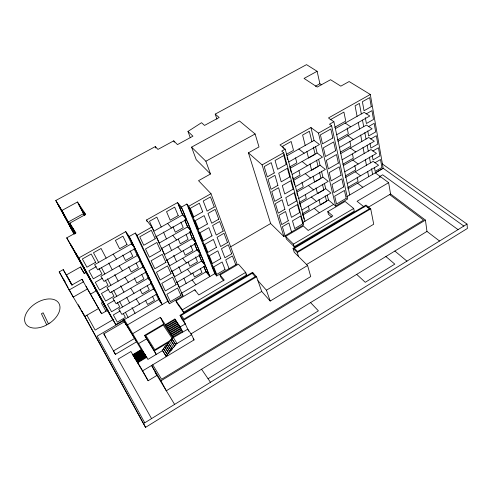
<?xml version="1.0" encoding="UTF-8"?>
<svg xmlns="http://www.w3.org/2000/svg" width="492" height="492" viewBox="0 0 492 492"><rect width="100%" height="100%" fill="white"/><g stroke="black" fill="none" stroke-linecap="round" stroke-linejoin="round"><path stroke-width="0.74" d="M190.312 137.76L187.969 131.438L201.529 122.699L204.537 125.429L219.155 117.49L215.225 114.107L306.528 64.643L317.125 71.291L319.892 83.738L321.534 84.802M81.143 309.929L145.552 427.357L467.4 228.448L467.013 224.088L382.259 163.885M208.048 378.735L318.398 310.846L310.563 302.586M143.344 423.673L467.013 224.088M375.255 172.852L388.637 182.667L390.574 194.002L425.426 220.09L426.964 231.412L166.314 390.777L160.964 380.814L151.61 365.458L156.966 375.402L148.166 380.734L130.927 351.516L118.105 359.142L151.561 418.606M160.964 380.814L425.426 220.09M177.04 343.484L165.343 324.671L174.82 319.05L180.25 326.86L185.299 323.957L181.806 319.013L180.06 315.286L252.562 272.316L256.553 276.775L261.713 291.442L270.182 301.049L310.741 276.559L307.58 265.502L294.216 252.242L293.054 248.312L366.005 205.078L370.71 208.829L373.723 224.211L306.276 264.696M167.028 343.994L167.305 344.548L164.728 346.805L165.011 347.358L163.418 348.311L163.799 349.056L162.206 350.009L166.345 356.589L166.013 355.95L167.618 354.984L167.237 354.24L168.842 353.274L168.565 352.721L170.004 351.854L169.722 351.306L171.161 350.439L167.028 343.994L168.455 343.139L168.178 342.586L172.323 349.025L170.884 349.886M148.166 380.734L142.668 370.839L194.045 339.917L191.634 334.726L187.747 329.209L171.696 338.496L175.878 344.904L174.439 345.765L174.715 346.325L172.046 348.471M137.52 362.149L146.339 356.866M135.374 358.729L144.058 353.545L144.986 355.021L144.377 354.012L135.675 359.209L138.129 363.182L137.834 362.647L146.671 357.352L146.96 357.893M162.538 350.648L147.926 359.412L124.341 319.579M190.822 334L261.713 291.442M175.878 344.904L175.607 344.345L191.634 334.726M270.182 301.049L266.43 290.194L307.58 265.502M170.958 333.927L180.466 328.25L174.82 319.05M141.536 349.873L133.006 354.96L133.879 356.411L142.471 351.233L142.754 351.762M171.228 334.486L180.736 328.816L180.466 328.25M134.175 356.823L142.785 351.694L144.34 354.08L144.058 353.545M134.476 357.297L143.098 352.149M171.899 335.476L181.419 329.794L180.736 328.816M135.072 358.25L143.732 353.078M172.175 336.036L181.683 330.36L181.419 329.794M136.284 360.181L145.023 354.953L146.296 356.928L146.007 356.386L137.207 361.651M174.715 346.325L170.546 339.911L171.972 339.056M136.591 360.667L145.349 355.427L145.97 356.448M172.016 339.474L154.814 349.763L145.798 335.439L163.276 325.083L172.225 338.453M132.877 333.57L160.398 317.328L163.719 324.043L144.617 335.359L156.222 354.437L154.347 350.864L169.605 341.737L169.396 341.319L170.822 340.464M145.675 355.907L136.899 361.159L137.815 362.684M167.483 328.305L176.966 322.672M168.141 329.283L177.637 323.638M188.651 331.153L183.559 320.218L256.553 276.775M293.054 248.312L297.309 252.519L370.71 208.829M168.418 329.849L177.901 324.203M169.076 330.827L178.578 325.175M169.353 331.393L178.848 325.741M170.017 332.377L179.525 326.713M170.293 332.936L179.789 327.278M133.295 355.421L141.844 350.322L143.067 352.223M142.157 350.778L133.59 355.888L135.97 359.744L134.771 357.776L143.418 352.61L144.021 353.613M220.041 274.979L224.217 279.997L198.817 294.985L194.844 289.794L175.976 300.889L177.126 303.367L183.541 312.297L246.621 274.923L245.692 272.365L238.448 264.155L220.041 274.979L221.037 277.506L223.823 280.852M327.783 211.628L332.776 215.939L308.164 230.459L303.355 225.994L285.618 236.418L286.405 239.014L294.241 246.713L354.246 211.166L353.674 208.491L345.089 201.456L327.783 211.628L328.428 214.266L331.749 217.144M115.411 354.351L136.548 341.823L134.685 338.379L124.531 321.7L103.806 333.834L115.411 354.351L113.437 350.95L134.685 338.379M165.62 325.23L175.084 319.615M166.271 326.202L175.755 320.575M166.548 326.768L176.025 321.141M138.375 343.736L146.487 338.92M367.954 207.433L390.574 194.002M167.206 327.746L176.696 322.106M388.637 182.667L357.063 201.296L364.123 206.96M183.541 312.297L182.391 309.812L245.692 272.365M285.618 236.418L293.472 244.1L353.674 208.491M75.885 232.79L66.721 237.864L78.714 258.011L125.749 231.634L129.218 236.468L135.325 233.03L167.729 301.276L169.457 303.724L182.963 295.784L151.85 227.033L146.419 220.041L177.557 202.581L181.462 207.07L209.875 276.547L206.031 271.812L203.817 266.418M181.462 207.07L186.831 204.051L214.783 273.669L216.683 275.969L237.021 264.013L210.994 193.7L198.534 180.675L210.502 173.996L205.871 161.235L191.56 147.139L239.426 120.934L255.102 133.978L259.001 146.936L248.423 152.84L270.643 223.54L283.841 236.498L303.662 224.85L283.7 152.729L281.725 151.105L285.2 149.15L304.966 221.228M327.242 195.053L328.435 199.998L335.636 206.056L347.684 198.977L331.596 125.731L329.474 124.236L333.896 121.745L349.732 194.955M379.406 176.696L382.653 174.789L458.034 229.623M127.557 324.849L167.729 301.276M181.191 293.38L214.783 273.669M303.047 222.353L333.656 204.389M346.829 196.659L380.648 176.806M176.351 282.703L205.453 265.735L201.597 261.031L199.039 254.801M113.332 319.486L95.134 330.101L86.924 315.224M301.879 209.992L330.968 193.03L325.704 188.688L324.48 183.614M347.26 183.528L378.588 165.263L373.145 161.358L345.335 177.514M302.168 213.86L309.29 209.697L308.349 206.166M347.844 187.397L358.059 181.431L357.18 177.12M302.562 215.127L328.435 199.998M66.721 237.864L103.425 303.681L115.78 324.585L158.676 299.505L155.989 293.884M206.031 271.812L179.389 287.389L176.991 282.101M347.807 188.903L383.151 168.233L370.316 94.476L349.129 81.543L340.815 86.149L330.575 79.722L317.229 87.059L304.05 78.419L317.125 71.291M375.445 172.846L383.213 168.307L463.833 226.049M300.138 203.54L325.704 188.688M153.553 288.939L118.707 309.191L121.918 314.431L157.04 293.958L153.553 288.939L150.675 282.931M201.597 261.031L174.568 276.732L171.8 270.618M120.239 310.938L113.326 314.96L117.287 322.125L125.374 317.401L123.258 313.478M374.953 162.76L380.525 159.519L381.921 167.489L375.175 171.431L374.51 167.815M230.816 246.713L270.643 223.54M171.376 271.732L200.914 254.628L197.046 249.961L194.414 243.565M298.718 198.454L328.207 181.376L322.906 177.089L321.467 171.136M344.726 171.806L376.478 153.418L370.98 149.568L343.275 165.558M98.578 308.49L84.729 316.491L69.083 290.009L59.2 271.873L63.228 269.61L71.795 285.065L81.986 279.284L101.598 313.718L107.896 310.071M299.075 202.624L306.295 198.43L305.335 194.807M345.372 175.976L355.722 169.968L354.818 165.546M103.332 301.879L101.389 302.998L105.971 311.184M296.571 190.712L303.226 186.874L301.959 182.102M342.832 164.26L353.324 158.209L352.475 154.051M296.842 192.132L322.906 177.089M197.046 249.961L169.617 265.791L167.089 260.207M114.488 300.317L107.471 304.37L111.543 311.731L119.747 306.965L117.213 302.266M372.819 151.019L378.465 147.76L379.898 155.927L373.059 159.9L372.241 155.454M172.772 336.928L182.391 331.38L181.683 330.36M108.578 289.401L101.45 293.49L105.639 301.055L113.966 296.245L111.579 291.817M370.63 138.984L376.349 135.7L377.819 144.082L370.894 148.08L369.996 143.197M166.265 260.465L196.246 243.226L192.366 238.589L189.543 231.726M295.477 186.616L325.378 169.414L320.034 165.189L318.644 159.439M342.124 159.783L374.307 141.266L368.76 137.477L340.685 153.578M86.008 286.381L90.491 294.13L96.955 290.428M293.22 178.934L300.071 175.011L298.958 170.816M340.224 152.243L350.864 146.149L349.849 141.173M293.607 180.33L320.034 165.189M142.889 266.959L106.973 287.543L110.165 292.734L146.37 271.91L142.889 266.959L139.617 260.225M192.366 238.589L164.531 254.548L161.524 247.894M102.502 278.183L95.27 282.303L99.569 290.083L108.031 285.237L105.227 280.034M368.385 126.641L374.184 123.332L375.691 131.93L368.668 135.952L367.752 130.946M87.49 288.945L73.253 297.07L68.843 288.982M161.019 248.891L191.456 231.504L187.569 226.917L184.66 219.856M292.143 174.463L322.469 157.139L317.082 152.975L315.477 146.333M339.455 147.44L372.087 128.799L366.485 125.079L338.022 141.278M69.083 290.009L83.462 281.842L81.986 279.284M289.259 167.151L296.836 162.84L295.501 157.809M337.426 139.98L348.336 133.775L347.143 127.938M290.286 168.221L317.082 152.975M137.329 255.508L100.86 276.264L104.04 281.43L140.81 260.428L137.329 255.508L134.088 248.755M187.569 226.917L159.31 242.999L156.216 236.154M84.206 273.324L86.1 272.248M86.192 272.402L84.298 273.472L80.485 267.002L66.389 274.948L71.973 285.022M96.26 266.646L88.911 270.803L93.332 278.798L101.924 273.915L99.04 268.564M366.079 113.966L371.958 110.639L373.508 119.464L366.386 123.51L365.31 117.643M155.62 236.984L186.53 219.457L182.63 214.918L177.557 202.581M288.718 161.979L319.486 144.531L314.056 140.435L310.944 127.551L279.991 144.912L285.2 149.15M336.712 134.765L369.799 116.001L364.148 112.348L335.286 128.658M135.325 233.03L137.047 235.379L151.85 227.033M186.831 204.051L188.762 206.234L210.994 193.7M248.423 152.84L262.101 164.9L283.7 152.729M310.944 127.551L318.496 133.117L331.596 125.731M286.467 154.316L293.515 150.337L291.166 141.487L282.746 146.21L283.355 148.418M334.683 127.323L345.747 121.075L343.908 112.084L330.107 119.833M286.873 155.792L314.056 140.435M182.63 214.918L153.941 231.129L149.482 221.277L156.862 217.132L161.222 227.009M370.316 94.476L328.453 117.957L333.896 121.745M205.871 161.235L255.102 133.978M75.264 233.196L69.796 223.147L85.682 214.407L77.465 201.997L61.943 210.465L55.781 200.508L155.306 146.585L157.938 149.414L173.744 140.829L177.471 144.599L192.932 136.179L187.969 131.438M315.378 86.223L319.892 83.738M345.218 123.043L350.722 126.819M347.813 135.706L353.268 139.543M350.341 148.037L355.753 151.942M352.807 160.06L358.17 164.02M389.621 194.568L423.624 220.09L161.591 379.252L152.741 364.775M355.212 171.776L360.525 175.792M426.964 231.412L439.547 241.025M357.555 183.202L362.825 187.274M298.865 149.014L304.173 153.215M302.106 161.493L307.371 165.767M283.497 154.47L284.382 155.208M305.261 173.651L310.489 177.981M394.848 251.049L406.946 261.129M285.957 163.344L286.842 164.088M308.336 185.496L313.527 189.881M385.894 256.523L394.799 264.13L365.261 282.303L356.7 274.376M311.338 197.04L316.485 201.474M314.259 208.288L319.369 212.772M210.502 173.996L196.234 159.685L191.56 147.139M257.913 280.643L266.43 290.194M189.721 208.633L188.602 207.366L192.046 215.951L193.165 217.236M245.656 273.829L246.621 274.923M194.678 221.006L193.553 219.721L196.905 228.073L198.024 229.37M199.494 233.036L198.374 231.732L201.634 239.862L202.747 241.166M185.533 219.506L187.341 221.628L190.847 230.188L187.224 225.914L184.887 220.232M204.18 244.733L203.061 243.423L206.234 251.332L207.347 252.654M190.435 231.468L192.243 233.608L195.65 241.935L192.04 237.624L189.764 232.095M208.737 256.123L207.624 254.801L210.717 262.5L211.824 263.829M195.207 243.103L197.015 245.262L200.33 253.368L196.726 249.026L194.512 243.638M213.177 267.211L212.07 265.877L215.078 273.38L216.179 274.714M199.857 254.432L201.652 256.609L204.881 264.499L201.29 260.12L199.131 254.881M204.826 266.012L206.173 267.654L209.315 275.342L205.736 270.932L204.02 266.756M167.643 223.38L171.419 228.024M172.809 235.317L176.579 240.004M177.827 246.929L181.591 251.652M182.717 258.226L186.474 262.992M187.477 269.235L191.222 274.026M192.114 279.948L195.853 284.776M181.634 293.982L182.963 295.784M175.976 300.889L182.391 309.812M126.998 234.137L130.232 238.645L134.408 247.279L131.173 242.74M134.058 247.882L136.081 250.729L140.14 259.118L136.899 254.542M180.06 315.286L183.559 320.218M138.929 258.46L139.74 259.61M140.546 260.754L145.712 270.631L142.471 266.024M193.184 338.687L194.045 339.917M144.857 270.434L147.292 273.896L151.136 281.836L147.889 277.193M150.238 281.522L152.674 285.009L156.413 292.734L153.166 288.072M156.69 294.075L161.548 303.349L158.301 298.656M158.676 299.505L162.163 304.542L129.218 236.468M201.56 369.234L210.471 382.284M160.398 317.328L165.343 324.671M163.719 324.043L173.03 337.918M171.696 338.496L175.607 344.345M170.546 339.911L174.439 345.765M113.191 254.149L116.512 259.155M85.424 214.494L83.449 211.511L85.202 214.875M169.396 341.319L173.485 347.604M119.187 265.834L122.52 270.877M84.679 215.336L83.542 213.608L68.247 222.009L75.436 233.651M125.017 277.199L128.357 282.273M168.455 343.139L172.323 349.025M130.694 288.257L134.033 293.361M167.305 344.548L171.161 350.439M136.216 299.019L139.562 304.148M165.878 345.402L169.722 351.306M166.155 345.95L170.004 351.854M164.728 346.805L168.565 352.721M165.011 347.358L168.842 353.274M163.418 348.311L167.237 354.24M163.799 349.056L167.618 354.984M162.206 350.009L166.013 355.95M144.617 335.359L154.347 350.864M69.796 223.147L75.793 232.845M62.89 212.255L61.088 209.34L67.367 220.453M69.157 223.737L67.343 220.791L73.517 231.726M74.532 233.737L73.431 231.953L74.495 233.897M124.445 321.768L123.72 320.587L97.133 336.141L144.759 422.8M143.221 352.795L123.111 319.591M143.996 354.068L145.158 355.98M155.109 372.346L174.598 404.399M137.834 362.647L142.668 370.839M59.2 271.873L63.327 278.866M65.221 282.076L63.702 279.505L65.165 282.236M63.228 269.61L72.189 284.973M103.806 333.834L105.768 337.217M90.491 294.13L101.598 313.718M80.485 267.002L83.855 273.017M101.327 299.659L105.399 306.965M136.887 361.202L135.976 359.695L144.697 354.48L145.312 355.495L145.023 354.953M133.879 356.356L134.771 357.825M133.172 355.316L132.797 354.646L141.309 349.572L141.899 350.55M78.714 258.011L115.78 324.585M106.789 308.718L100.497 297.642L112.557 319.074M106.37 308.183L110.454 315.513M101.69 300.102L95.473 289.161L107.447 310.421M73.769 233.362L69.544 225.631L74.151 233.694M55.781 200.508L74.151 234.112M82.115 311.418L82.853 312.771M83.591 314.117L145.552 427.357M78.271 304.677L80.424 308.613M75.706 233.762L72.139 227.212L75.774 233.485M61.943 210.465L74.384 233.257M65.897 283.589L68.105 287.629M124.531 321.7L126.395 325.12M123.252 319.486L125.675 323.945M142.785 351.694L143.387 352.684M141.844 350.322L142.44 351.306M98.634 262.377L93.468 252.74L101.075 248.466L106.143 258.134M101.266 267.297L104.851 273.995M107.416 278.779L110.903 285.286M113.738 290.575L116.795 296.276M119.679 301.664L122.52 306.971M125.331 312.211L128.098 317.383M83.911 214.168L79.015 204.813L84.815 214.979M77.465 201.997L84.237 214.936M108.732 263.072L112.25 269.788M114.765 274.585L118.185 281.117M120.632 285.784L123.959 292.137M126.813 297.586L129.587 302.869M132.016 307.512L135.06 313.312M122.779 255.108L125.491 260.508L132.815 256.344L130.152 250.926M128.596 266.689L131.235 271.941L138.443 267.814L136.179 263.202M134.255 277.955L136.825 283.066L143.922 278.97L141.721 274.487M140.22 289.825L142.262 293.896L149.26 289.831L147.256 285.747M145.564 300.471L147.557 304.437L154.451 300.409L152.502 296.43M125.749 231.634L132.256 245.047M145.331 271.916L148.947 279.456M48.456 323.908L43.118 312.789L41.433 313.755L46.734 324.892M137.047 235.379L169.457 303.724M180.25 326.86L182.735 332.1M146.419 220.041L147.04 221.394M163.455 232.052L166.487 238.915M168.947 244.487L171.597 250.496M173.707 255.274L176.579 261.769M178.737 266.652L181.425 272.746M183.823 278.171L186.148 283.435M194.844 289.794L195.385 291.043M172.944 226.671L175.306 232.181L183.245 227.667L180.945 222.138M178.288 239.155L180.293 243.841L188.116 239.364L186.16 234.659M183.202 250.631L185.152 255.194L192.864 250.748L190.681 245.514M188.104 262.088L189.881 266.246L197.483 261.836L195.453 256.972M192.759 272.962L194.494 277.008L201.978 272.636L200.287 268.57M155.306 146.585L155.89 148.006M188.762 206.234L216.683 275.969M173.744 140.829L174.291 142.231M229.069 268.687L225.705 259.887L232.452 255.938L235.742 264.77M252.562 272.316L253.017 273.601M215.225 114.107L216.929 119.162M262.101 164.9L283.841 236.498M285.083 235.766L282.365 226.757L288.902 222.938L291.547 231.966M293.472 244.1L294.241 246.713M297.309 252.519L298.466 256.455M287.119 157.532L287.697 159.636M290.108 168.418L291.123 172.108M292.494 177.114L294.671 185.029M296.965 193.387L297.543 195.49M299.413 202.304L300.538 206.4M302.402 213.177L302.998 215.355M303.398 216.812L303.995 218.989M305.218 145.423L302.605 135.06L309.37 131.266L311.903 141.647M306.897 151.573L308.533 158.061L315.126 154.31L313.367 147.083M310.009 163.928L311.602 170.244L318.103 166.517L316.559 160.183M313.109 176.222L314.591 182.114L321.005 178.412L319.499 172.243M316.055 187.938L317.506 193.682L323.828 190.01L322.438 184.297M318.933 199.358L320.347 204.961L326.59 201.314L325.23 195.742M318.496 133.117L335.636 206.056M357.087 116.34L355.07 105.817L359.369 103.406L361.331 113.941M358.256 122.453L359.523 129.039M360.661 134.999L361.891 141.419M363.004 147.225L364.203 153.479M365.341 159.451L366.454 165.244M367.702 171.782L368.649 176.714M362.475 120.06L363.705 126.659M364.818 132.619L366.023 139.052M367.155 145.128L368.274 151.13M369.381 157.059L370.476 162.907M371.552 168.688L372.616 174.396M49.809 323.053L45.319 325.63A19.495 12.097 -32.3 0 1 25.203 315.815A19.495 12.097 -32.3 0 1 53.665 299.48A19.495 12.097 -32.3 0 1 49.809 323.053M255.243 276.688L183.953 319.068L181.308 315.341L252.218 273.3L255.243 276.688M369.4 208.836L297.574 251.535L294.327 248.337L365.796 205.957L369.4 208.836M180.951 295.403L170.337 301.639L166.868 294.284L177.587 288.017L180.951 295.403M225.041 269.511L216.701 274.413L213.7 266.904L222.126 261.978L225.041 269.511M302.808 223.842L294.708 228.602L292.476 220.847L300.655 216.068L302.808 223.842M346.196 198.362L336.54 204.032L334.701 196.16L344.443 190.459L346.196 198.362M176.075 284.69L165.306 290.969L161.745 283.417L172.624 277.101L176.075 284.69M220.81 258.583L212.347 263.521L209.266 255.815L217.821 250.846L220.81 258.583M299.683 212.569L291.467 217.359L289.173 209.407L297.469 204.586L299.683 212.569M343.662 186.905L333.871 192.618L331.989 184.537L341.866 178.799L343.662 186.905M231.67 253.829L224.899 257.777L221.449 248.743L228.294 244.764L231.67 253.829M288.269 220.779L281.713 224.604L278.921 215.361L285.551 211.511L288.269 220.779M151.776 283.084L116.118 303.736L112.92 298.515L148.289 278.097L151.776 283.084M171.068 273.681L160.14 280.016L156.474 272.254L167.52 265.883L171.068 273.681M216.468 247.365L207.882 252.341L204.715 244.426L213.393 239.419L216.468 247.365M296.473 200.994L288.14 205.822L285.784 197.661L294.198 192.809L296.473 200.994M341.061 175.152L331.141 180.902L329.203 172.612L339.222 166.837L341.061 175.152M227.488 242.593L220.625 246.578L217.077 237.292L224.026 233.282L227.488 242.593M284.899 209.291L278.257 213.147L275.391 203.657L282.113 199.777L284.899 209.291M165.921 262.365L154.826 268.755L151.062 260.778L162.28 254.352L165.921 262.365M212.009 235.84L203.288 240.859L200.041 232.722L208.848 227.673L212.009 235.84M293.177 189.119L284.727 193.983L282.31 185.595L290.84 180.705L293.177 189.119M338.391 163.092L328.336 168.879L326.35 160.367L336.503 154.549L338.391 163.092M223.196 231.055L216.228 235.071L212.587 225.533L219.641 221.492L223.196 231.055M281.442 197.501L274.702 201.388L271.762 191.634L278.583 187.729L281.442 197.501M218.786 219.204L211.714 223.251L207.968 213.442L215.133 209.371L218.786 219.204M277.894 185.392L271.055 189.303L268.029 179.291L274.954 175.355L277.894 185.392M160.632 250.736L149.365 257.181L145.491 248.977L156.886 242.495L160.632 250.736M207.421 223.995L198.577 229.051L195.232 220.687L204.174 215.601L207.421 223.995M289.788 176.917L281.221 181.819L278.736 173.202L287.396 168.282L289.788 176.917M335.655 150.706L325.452 156.536L323.41 147.797L333.711 141.936L335.655 150.706M155.195 238.78L143.744 245.274L139.765 236.83L151.339 230.299L155.195 238.78M202.71 211.818L193.725 216.917L190.287 208.319L199.371 203.19L202.71 211.818M286.313 164.389L277.617 169.322L275.065 160.466L283.847 155.509L286.313 164.389M332.838 137.988L322.494 143.861L320.397 134.882L330.852 128.984L332.838 137.988M214.254 207.021L207.077 211.099L203.227 201.013L210.496 196.911L214.254 207.021M274.247 172.95L267.31 176.892L264.198 166.597L271.221 162.637L274.247 172.95M135.097 248.614L97.736 269.794L94.575 264.671L131.622 243.737L135.097 248.614M95.645 262.273L86.912 267.199L82.367 258.97L91.192 254.013L95.645 262.273M127.022 244.555L119.587 248.755L115.399 240.422L122.92 236.197L127.022 244.555M178.233 215.644L170.171 220.195L166.536 211.701L174.685 207.126L178.233 215.644M371.263 106.666L364.049 110.743L362.389 101.703L369.677 97.613L371.263 106.666M182.304 209.309L178.67 205.115L182.274 213.885L185.902 218.11L182.304 209.309M59.009 205.982L57.25 203.141L63.468 214.137L59.009 205.982M65.245 217.403L63.48 214.53L69.587 225.348L65.245 217.403M72.416 247.581L70.43 244.241L77.084 255.951L72.416 247.581M77.392 255.938L75.344 252.494L82.084 264.358L77.392 255.938M78.954 259.296L76.949 255.932L83.492 267.445L78.954 259.296M83.96 267.722L81.893 264.253L88.517 275.914L83.96 267.722M85.307 270.698L83.296 267.31L89.722 278.626L85.307 270.698M90.344 279.185L88.265 275.692L94.778 287.15L90.344 279.185M91.487 281.793L89.464 278.38L95.786 289.505L91.487 281.793M96.549 290.329L94.464 286.818L100.866 298.078L96.549 290.329"/></g></svg>
